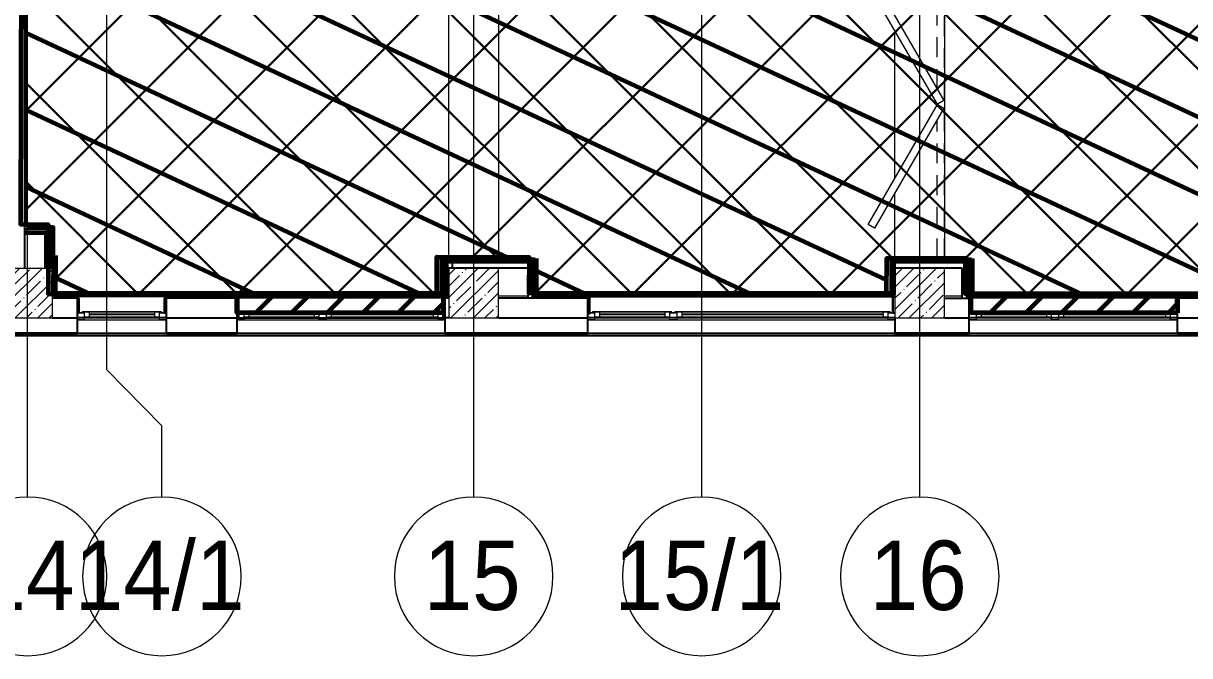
# Model space of a CAD drawing. Header units: millimetres. Extents: x -164500 to 426394, y -51911 to 102118.
# Drawn here: x 47682 to 59447, y -3642 to 2735 of the extents above; entities that cross this region are included whole.
import ezdxf

# ---------------------------------------------------------------- set-up
doc = ezdxf.new("R2010")
doc.units = ezdxf.units.MM
doc.linetypes.add('200_ШТРИХ__ш1_п0_6_', pattern=[320, 200, -120])
for name, color, linetype, lineweight in [('0) шлифовка', 5, 'Continuous', 60), ('1.4) Плинтус ПЛ-4', 6, 'Continuous', 60), ('179 подоконники', 5, 'Continuous', 60), ('5.3) Л-7 Линолеум 4 вып', 230, 'Continuous', 30), ('7.7) Плинтус', 222, 'Continuous', 90), ('A-FLOR', 7, 'Continuous', 9), ('A-GLAZ', 7, 'Continuous', 9), ('A-GLAZ-1', 7, 'Continuous', 5), ('S-COLS-1', 7, 'Continuous', 5), ('Оси', 7, 'Continuous', 9), ('Оси-1', 7, 'Continuous', 20)]:
    doc.layers.add(name, color=color, linetype=linetype, lineweight=lineweight)
doc.layers.add('2) защита вин плитк', color=6, linetype='Continuous')
doc.layers.add('3.2.3) П-9', color=5, linetype='Continuous')
doc.layers.add('A-DOOR-3', color=7, linetype='200_ШТРИХ__ш1_п0_6_', lineweight=5, true_color=0xc0c0c0)
doc.layers.add('A-DOOR-FRAM-1', color=7, linetype='Continuous', lineweight=5, true_color=0xc0c0c0)
doc.styles.add('Arial', font='arial.ttf', dxfattribs={"width": 0.9, "height": 700})

# ---------------------------------------------------------------- blocks, each defined once
blk = doc.blocks.new('BSC_Колонна _Прямоугольная - 500х500-V9-Объем проектирования 1 этажа')
at = {"layer": 'S-COLS-1'}
h = blk.add_hatch(dxfattribs=at)
h.set_pattern_fill('FP_13', color=256, style=0, pattern_type=2)
h.set_pattern_definition([(45, (-47660, -150), (-114.04925, 114.04925), []), (45, (-47545.95, -150), (-114.04925, 114.04925), [201.613, -40.323, 6.706, -33.617])])
h.paths.add_polyline_path([(250, -250), (250, 250), (-250, 250), (-250, -250)])
for p, q in [((250, 250), (-250, 250)), ((-250, 250), (-250, -250)), ((250, -250), (250, 250)), ((-250, -250), (250, -250))]:
    blk.add_line(p, q, dxfattribs=at)
blk = doc.blocks.new('BSC_Колонна _Прямоугольная - 500х500-V10-Объем проектирования 1 этажа')
at = {"layer": 'S-COLS-1'}
h = blk.add_hatch(dxfattribs=at)
h.set_pattern_fill('FP_14', color=256, style=0, pattern_type=2)
h.set_pattern_definition([(45, (-52160, -150), (-114.04925, 114.04925), []), (45, (-52045.95, -150), (-114.04925, 114.04925), [201.613, -40.323, 6.706, -33.617])])
h.paths.add_polyline_path([(-250, -250), (250, -250), (250, 250), (-250, 250), (-250, -245)])
for p, q in [((250, 250), (-250, 250)), ((-250, 250), (-250, -250)), ((250, -250), (250, 250)), ((-250, -250), (250, -250))]:
    blk.add_line(p, q, dxfattribs=at)
blk = doc.blocks.new('120_Окно_СКБ_1Ст - 120_Окно_СКБ_1Ст 900х2500_h_-20664874-Объем проектирования 1 этажа')
at = {"layer": 'A-GLAZ'}
for p, q in [((-450, -127), (-450, -57)), ((-450, -57), (-380, -57)), ((-380, -57), (-380, -127)), ((380, -87), (-380, -87)), ((-380, -87), (-380, -127)), ((-330, -137), (-330, -87)), ((330, -137), (330, -87)), ((380, -127), (380, -57)), ((380, -57), (450, -57)), ((380, -127), (380, -87)), ((450, -57), (450, -127)), ((-380, -127), (-450, -127)), ((-380, -127), (-400, -127)), ((-400, -127), (-400, -137)), ((-400, -137), (400, -137)), ((400, -137), (-400, -137)), ((450, -127), (380, -127)), ((400, -127), (380, -127)), ((400, -137), (400, -127))]:
    blk.add_line(p, q, dxfattribs=at)
at = {"layer": 'A-GLAZ-1'}
for p, q in [((450, -57), (-450, -57)), ((-330, -107), (330, -107)), ((330, -117), (-330, -117)), ((-430, -127), (-400, -127)), ((400, -127), (430, -127))]:
    blk.add_line(p, q, dxfattribs=at)
blk = doc.blocks.new('120_Окно_СКБ_2Ст - 120_Окно_СКБ_2Ст 2100х2500 _мал створка справа_-V25-Объем проектирования 1 этажа')
at = {"layer": 'A-GLAZ'}
for p, q in [((-1050, -127), (-1050, -57)), ((-1050, -57), (-980, -57)), ((-980, -57), (-980, -127)), ((150, -87), (-980, -87)), ((-980, -87), (-980, -127)), ((-930, -137), (-930, -87)), ((100, -137), (100, -87)), ((150, -127), (150, -57)), ((150, -57), (220, -57)), ((150, -127), (150, -87)), ((220, -57), (220, -127)), ((980, -87), (220, -87)), ((220, -87), (220, -127)), ((270, -137), (270, -87)), ((930, -137), (930, -87)), ((980, -127), (980, -57)), ((980, -57), (1050, -57)), ((980, -127), (980, -87)), ((1050, -57), (1050, -127)), ((-980, -127), (-1050, -127)), ((-980, -127), (-1000, -127)), ((-1000, -127), (-1000, -137)), ((-1000, -137), (170, -137)), ((170, -137), (-1000, -137)), ((220, -127), (150, -127)), ((170, -127), (150, -127)), ((170, -137), (170, -127)), ((220, -127), (200, -127)), ((200, -127), (200, -137)), ((200, -137), (1000, -137)), ((1000, -137), (200, -137)), ((1050, -127), (980, -127)), ((1000, -127), (980, -127)), ((1000, -137), (1000, -127))]:
    blk.add_line(p, q, dxfattribs=at)
at = {"layer": 'A-GLAZ-1'}
for p, q in [((1050, -57), (-1050, -57)), ((-930, -107), (100, -107)), ((100, -117), (-930, -117)), ((270, -107), (930, -107)), ((930, -117), (270, -117)), ((-1030, -127), (-1000, -127)), ((170, -127), (200, -127)), ((1000, -127), (1030, -127))]:
    blk.add_line(p, q, dxfattribs=at)
blk = doc.blocks.new('120_Окно_СКБ_2Ст - 120_Окно_СКБ_2Ст 3100х2500 _мал_створка слева_-22446080-Объем проектирования 1 этажа')
at = {"layer": 'A-GLAZ'}
for p, q in [((-1550, -127), (-1550, -57)), ((-1550, -57), (-1480, -57)), ((-1480, -57), (-1480, -127)), ((650, -87), (-1480, -87)), ((-1480, -87), (-1480, -127)), ((-1430, -137), (-1430, -87)), ((600, -137), (600, -87)), ((650, -127), (650, -57)), ((650, -57), (720, -57)), ((650, -127), (650, -87)), ((720, -57), (720, -127)), ((1480, -87), (720, -87)), ((720, -87), (720, -127)), ((770, -137), (770, -87)), ((1430, -137), (1430, -87)), ((1480, -127), (1480, -57)), ((1480, -57), (1550, -57)), ((1480, -127), (1480, -87)), ((1550, -57), (1550, -127)), ((-1480, -127), (-1550, -127)), ((-1480, -127), (-1500, -127)), ((-1500, -127), (-1500, -137)), ((-1500, -137), (670, -137)), ((670, -137), (-1500, -137)), ((720, -127), (650, -127)), ((670, -127), (650, -127)), ((670, -137), (670, -127)), ((720, -127), (700, -127)), ((700, -127), (700, -137)), ((700, -137), (1500, -137)), ((1500, -137), (700, -137)), ((1550, -127), (1480, -127)), ((1500, -127), (1480, -127)), ((1500, -137), (1500, -127))]:
    blk.add_line(p, q, dxfattribs=at)
at = {"layer": 'A-GLAZ-1'}
for p, q in [((1550, -57), (-1550, -57)), ((-1430, -107), (600, -107)), ((600, -117), (-1430, -117)), ((770, -107), (1430, -107)), ((1430, -117), (770, -117)), ((-1530, -127), (-1500, -127)), ((670, -127), (700, -127)), ((1500, -127), (1530, -127))]:
    blk.add_line(p, q, dxfattribs=at)
blk = doc.blocks.new('120_Окно_СКБ_2Ст - 120_Окно_СКБ_2Ст 2100х2500 _мал створка справа_-V26-Объем проектирования 1 этажа')
at = {"layer": 'A-GLAZ'}
for p, q in [((-1050, -127), (-1050, -57)), ((-1050, -57), (-980, -57)), ((-980, -57), (-980, -127)), ((150, -87), (-980, -87)), ((-980, -87), (-980, -127)), ((-930, -137), (-930, -87)), ((100, -137), (100, -87)), ((150, -127), (150, -57)), ((150, -57), (220, -57)), ((150, -127), (150, -87)), ((220, -57), (220, -127)), ((980, -87), (220, -87)), ((220, -87), (220, -127)), ((270, -137), (270, -87)), ((930, -137), (930, -87)), ((980, -127), (980, -57)), ((980, -57), (1050, -57)), ((980, -127), (980, -87)), ((1050, -57), (1050, -127)), ((-980, -127), (-1050, -127)), ((-980, -127), (-1000, -127)), ((-1000, -127), (-1000, -137)), ((-1000, -137), (170, -137)), ((170, -137), (-1000, -137)), ((220, -127), (150, -127)), ((170, -127), (150, -127)), ((170, -137), (170, -127)), ((220, -127), (200, -127)), ((200, -127), (200, -137)), ((200, -137), (1000, -137)), ((1000, -137), (200, -137)), ((1050, -127), (980, -127)), ((1000, -127), (980, -127)), ((1000, -137), (1000, -127))]:
    blk.add_line(p, q, dxfattribs=at)
at = {"layer": 'A-GLAZ-1'}
for p, q in [((1050, -57), (-1050, -57)), ((-930, -107), (100, -107)), ((100, -117), (-930, -117)), ((270, -107), (930, -107)), ((930, -117), (270, -117)), ((-1050, -127), (-1000, -127)), ((170, -127), (200, -127)), ((1000, -127), (1030, -127))]:
    blk.add_line(p, q, dxfattribs=at)
blk = doc.blocks.new('DOR__перегородка__Прямоугольная - ТП-3_ Вн_ДПГ_6820х3300h-19315679-Объем проектирования 1 этажа')
at = {"layer": 'A-DOOR-3'}
for p, q in [((6445, 1474), (6816, 1474)), ((6445, 1474), (6445, 288)), ((6520, 1474), (6520, 244)), ((6595, 1474), (6595, 201)), ((6670, 1474), (6670, 158)), ((6745, 1474), (6745, 114)), ((6445, 201), (6445, 75)), ((6520, 158), (6520, 75)), ((166, 75), (171, 75)), ((166, 0), (171, 0)), ((266, 75), (1664, 75)), ((266, 0), (6816, 0)), ((1814, 75), (1827, 75)), ((1977, 75), (4164, 75)), ((4314, 75), (4325, 75)), ((4475, 75), (6663, 75)), ((6595, 114), (6595, 75)), ((6813, 75), (6816, 75))]:
    blk.add_line(p, q, dxfattribs=at)
at = {"layer": 'A-DOOR-FRAM-1'}
for p, q in [((570, 707), (608, 772)), ((1783, 7), (570, 707)), ((608, 772), (1820, 72)), ((1821, 72), (3033, 772)), ((3071, 707), (1858, 7)), ((3033, 772), (3071, 707)), ((3070, 707), (3107, 772)), ((4282, 7), (3070, 707)), ((3107, 772), (4320, 72)), ((4319, 72), (5532, 772)), ((5569, 707), (4357, 7)), ((5532, 772), (5569, 707)), ((5569, 707), (5607, 772)), ((6781, 7), (5569, 707)), ((5607, 772), (6819, 72)), ((1820, 72), (1783, 7)), ((1858, 7), (1821, 72)), ((4320, 72), (4282, 7)), ((4357, 7), (4319, 72)), ((6819, 72), (6781, 7))]:
    blk.add_line(p, q, dxfattribs=at)
blk = doc.blocks.new('BSC_Колонна _Прямоугольная - 500х500-V37-Объем проектирования 1 этажа')
at = {"layer": 'S-COLS-1'}
h = blk.add_hatch(dxfattribs=at)
h.set_pattern_fill('FP_63', color=256, style=0, pattern_type=2)
h.set_pattern_definition([(45, (-56660, -150), (-114.04925, 114.04925), []), (45, (-56545.95, -150), (-114.04925, 114.04925), [201.613, -40.323, 6.706, -33.617])])
h.paths.add_polyline_path([(250, -250), (250, 250), (-250, 250), (-250, -250)])
for p, q in [((250, 250), (-250, 250)), ((-250, 250), (-250, -250)), ((250, -250), (250, 250)), ((-250, -250), (250, -250))]:
    blk.add_line(p, q, dxfattribs=at)
blk = doc.blocks.new('Ось сетки - D8-29747960-Объем проектирования 1 этажа')
at = {"layer": 'Оси-1'}
for start, end in [(360, 180), (180, 360)]:
    blk.add_arc((0, 0), 4, start, end, dxfattribs=at)

msp = doc.modelspace()

# ---------------------------------------------------------------- hatches: boundary and pattern name
at = {"layer": '0) шлифовка', "true_color": 0x2776bb}
h = msp.add_hatch(dxfattribs=at)
h.set_pattern_fill('ANSI31', color=152, scale=222, angle=110)
h.paths.add_polyline_path([(51907.859, 7556.644), (50728.862, 7559.412), (50728.911, 7580.412), (48228.918, 7586.28), (48228.869, 7565.28), (47949.87, 7565.935), (47949.166, 7265.936), (47694.702, 7266.533), (47694.702, 708.515), (47714.702, 708.468), (47714.702, 7242.938), (47715.702, 7242.938), (47715.702, 708.466), (47933.771, 707.954), (47933.727, 688.938), (47974.702, 688.938), (47995.702, 684.938), (47995.702, 6.807), (51851.656, -2.245), (51852.55, 378.754), (52783.007, 376.57), (52782.979, 364.938), (52845.702, 364.938), (52845.702, 16.422), (56390.152, 8.102), (56390.997, 368.101), (57182.995, 366.241), (57182.991, 364.938), (57245.702, 364.938), (57245.702, 6.093), (57737.925, 4.938), (59324.702, 4.938), (60074.702, 4.938), (60890.157, 4.938), (60890.984, 357.537), (60953.702, 357.39), (60953.702, 364.938), (61695.702, 364.938), (61695.702, 4.938), (63774.702, 4.938), (64324.702, 4.938), (65224.702, 4.938), (65390.169, 4.938), (65407.775, 7504.954), (63429.78, 7509.597), (63429.764, 7502.597), (62282.702, 7505.29), (62282.702, 6913.938), (62282.702, 6912.938), (62235.376, 6912.938), (62235.351, 6902.4), (60906.355, 6905.519), (60907.834, 7535.518), (60628.835, 7536.172), (60628.884, 7557.172), (58128.891, 7563.041), (58128.842, 7542.041), (57746.772, 7542.938), (56995.702, 7542.938), (56995.702, 6912.938), (55366.702, 6912.938), (55366.702, 6918.523), (55319.371, 6918.634), (55320.773, 7515.938), (53782.702, 7515.938), (53782.702, 6913.938), (53782.702, 6912.938), (51953.702, 6912.938), (51953.702, 6926.535), (51906.38, 6926.646)])
h.paths.add_polyline_path([(56903.046, 1918.049), (56903.636, 1917.708), (56903.243, 1918.389)], flags=16)
h.paths.add_polyline_path([(56267.846, 5666.879), (56967.993, 4454.529), (56903.368, 4417.207), (56967.993, 4379.885), (56268.15, 3168.062), (56268.759, 3167.008), (56202.898, 3205.043), (56902.939, 4417.207), (56202.898, 5629.372)], flags=16)
at = {"layer": '179 подоконники'}
h = msp.add_hatch(dxfattribs=at)
h.set_pattern_fill('ANSI31', color=256, scale=80)
h.set_pattern_definition([(45, (198144.66, 26879), (-179.60512, 179.60512), [])])
h.paths.add_polyline_path([(51916.243, -184.062), (49836.243, -184.062), (49836.243, -16.062), (51916.243, -16.062)])
h = msp.add_hatch(dxfattribs=at)
h.set_pattern_fill('ANSI31', color=256, scale=80)
h.set_pattern_definition([(45, (205553.12, 26879), (-179.60512, 179.60512), [])])
h.paths.add_polyline_path([(59324.702, -184.062), (57244.702, -184.062), (57244.702, -16.062), (59324.702, -16.062)])
at = {"layer": '2) защита вин плитк'}
h = msp.add_hatch(dxfattribs=at)
h.set_pattern_fill('ANSI31', color=256, scale=222)
h.paths.add_polyline_path([(51907.859, 7556.644), (50728.862, 7559.412), (50728.911, 7580.412), (48228.918, 7586.28), (48228.869, 7565.28), (47949.87, 7565.935), (47949.166, 7265.936), (47694.702, 7266.533), (47694.702, 708.515), (47714.702, 708.468), (47714.702, 7242.938), (47715.702, 7242.938), (47715.702, 708.466), (47933.771, 707.954), (47933.727, 688.938), (47974.702, 688.938), (47995.702, 684.938), (47995.702, 6.807), (51851.656, -2.245), (51852.55, 378.754), (52783.007, 376.57), (52782.979, 364.938), (52845.702, 364.938), (52845.702, 16.422), (56390.152, 8.102), (56390.997, 368.101), (57182.995, 366.241), (57182.991, 364.938), (57245.702, 364.938), (57245.702, 6.093), (57737.925, 4.938), (59324.702, 4.938), (60074.702, 4.938), (60890.157, 4.938), (60890.984, 357.537), (60953.702, 357.39), (60953.702, 364.938), (61695.702, 364.938), (61695.702, 4.938), (63774.702, 4.938), (64324.702, 4.938), (65224.702, 4.938), (65390.169, 4.938), (65407.775, 7504.954), (63429.78, 7509.597), (63429.764, 7502.597), (62282.702, 7505.29), (62282.702, 6913.938), (62282.702, 6912.938), (62235.376, 6912.938), (62235.351, 6902.4), (60906.355, 6905.519), (60907.834, 7535.518), (60628.835, 7536.172), (60628.884, 7557.172), (58128.891, 7563.041), (58128.842, 7542.041), (57746.772, 7542.938), (56995.702, 7542.938), (56995.702, 6912.938), (55366.702, 6912.938), (55366.702, 6918.523), (55319.371, 6918.634), (55320.773, 7515.938), (53782.702, 7515.938), (53782.702, 6913.938), (53782.702, 6912.938), (51953.702, 6912.938), (51953.702, 6926.535), (51906.38, 6926.646)])
h.paths.add_polyline_path([(56903.046, 1918.049), (56903.636, 1917.708), (56903.243, 1918.389)], flags=16)
h.paths.add_polyline_path([(56267.846, 5666.879), (56967.993, 4454.529), (56903.368, 4417.207), (56967.993, 4379.885), (56268.15, 3168.062), (56268.759, 3167.008), (56202.898, 3205.043), (56902.939, 4417.207), (56202.898, 5629.372)], flags=16)
at = {"layer": '3.2.3) П-9'}
h = msp.add_hatch(dxfattribs=at)
h.set_pattern_fill('ANSI31', color=256, scale=222)
h.paths.add_polyline_path([(51907.859, 7556.644), (50728.862, 7559.412), (50728.911, 7580.412), (48228.918, 7586.28), (48228.869, 7565.28), (47949.87, 7565.935), (47949.166, 7265.936), (47694.702, 7266.533), (47694.702, 708.515), (47714.702, 708.468), (47714.702, 7242.938), (47715.702, 7242.938), (47715.702, 708.466), (47933.771, 707.954), (47933.727, 688.938), (47974.702, 688.938), (47995.702, 684.938), (47995.702, 6.807), (51851.656, -2.245), (51852.55, 378.754), (52783.007, 376.57), (52782.979, 364.938), (52845.702, 364.938), (52845.702, 16.422), (56390.152, 8.102), (56390.997, 368.101), (57182.995, 366.241), (57182.991, 364.938), (57245.702, 364.938), (57245.702, 6.093), (57737.925, 4.938), (59324.702, 4.938), (60074.702, 4.938), (60890.157, 4.938), (60890.984, 357.537), (60953.702, 357.39), (60953.702, 364.938), (61695.702, 364.938), (61695.702, 4.938), (63774.702, 4.938), (64324.702, 4.938), (65224.702, 4.938), (65390.169, 4.938), (65407.775, 7504.954), (63429.78, 7509.597), (63429.764, 7502.597), (62282.702, 7505.29), (62282.702, 6913.938), (62282.702, 6912.938), (62235.376, 6912.938), (62235.351, 6902.4), (60906.355, 6905.519), (60907.834, 7535.518), (60628.835, 7536.172), (60628.884, 7557.172), (58128.891, 7563.041), (58128.842, 7542.041), (57746.772, 7542.938), (56995.702, 7542.938), (56995.702, 6912.938), (55366.702, 6912.938), (55366.702, 6918.523), (55319.371, 6918.634), (55320.773, 7515.938), (53782.702, 7515.938), (53782.702, 6913.938), (53782.702, 6912.938), (51953.702, 6912.938), (51953.702, 6926.535), (51906.38, 6926.646)])
h.paths.add_polyline_path([(56903.046, 1918.049), (56903.636, 1917.708), (56903.243, 1918.389)], flags=16)
h.paths.add_polyline_path([(56267.846, 5666.879), (56967.993, 4454.529), (56903.368, 4417.207), (56967.993, 4379.885), (56268.15, 3168.062), (56268.759, 3167.008), (56202.898, 3205.043), (56902.939, 4417.207), (56202.898, 5629.372)], flags=16)
at = {"layer": '5.3) Л-7 Линолеум 4 вып'}
h = msp.add_hatch(dxfattribs=at)
h.set_pattern_fill('ANSI37', color=256, scale=222)
h.paths.add_polyline_path([(51907.859, 7556.644), (50728.862, 7559.412), (50728.911, 7580.412), (48228.918, 7586.28), (48228.869, 7565.28), (47949.87, 7565.935), (47949.166, 7265.936), (47694.702, 7266.533), (47694.702, 708.515), (47714.702, 708.468), (47714.702, 7242.938), (47715.702, 7242.938), (47715.702, 708.466), (47933.771, 707.954), (47933.727, 688.938), (47974.702, 688.938), (47995.702, 684.938), (47995.702, 6.807), (51851.656, -2.245), (51852.55, 378.754), (52783.007, 376.57), (52782.979, 364.938), (52845.702, 364.938), (52845.702, 16.422), (56390.152, 8.102), (56390.997, 368.101), (57182.995, 366.241), (57182.991, 364.938), (57245.702, 364.938), (57245.702, 6.093), (57737.925, 4.938), (59324.702, 4.938), (60074.702, 4.938), (60890.157, 4.938), (60890.984, 357.537), (60953.702, 357.39), (60953.702, 364.938), (61695.702, 364.938), (61695.702, 4.938), (63774.702, 4.938), (64324.702, 4.938), (65224.702, 4.938), (65390.169, 4.938), (65407.775, 7504.954), (63429.78, 7509.597), (63429.764, 7502.597), (62282.702, 7505.29), (62282.702, 6913.938), (62282.702, 6912.938), (62235.376, 6912.938), (62235.351, 6902.4), (60906.355, 6905.519), (60907.834, 7535.518), (60628.835, 7536.172), (60628.884, 7557.172), (58128.891, 7563.041), (58128.842, 7542.041), (57746.772, 7542.938), (56995.702, 7542.938), (56995.702, 6912.938), (55366.702, 6912.938), (55366.702, 6918.523), (55319.371, 6918.634), (55320.773, 7515.938), (53782.702, 7515.938), (53782.702, 6913.938), (53782.702, 6912.938), (51953.702, 6912.938), (51953.702, 6926.535), (51906.38, 6926.646)])
h.paths.add_polyline_path([(56903.046, 1918.049), (56903.636, 1917.708), (56903.243, 1918.389)], flags=16)
h.paths.add_polyline_path([(56267.846, 5666.879), (56967.993, 4454.529), (56903.368, 4417.207), (56967.993, 4379.885), (56268.15, 3168.062), (56268.759, 3167.008), (56202.898, 3205.043), (56902.939, 4417.207), (56202.898, 5629.372)], flags=16)

# ---------------------------------------------------------------- linework, layer by layer
for p, q in [((47694.702, 7263.938), (47694.702, 263.938)), ((47714.702, 683.938), (47714.702, 7243.938)), ((47715.702, 684.938), (47715.702, 7242.938)), ((47974.702, 688.938), (47694.702, 688.938)), ((47694.702, 663.938), (47974.702, 663.938)), ((47694.702, 638.938), (47974.702, 638.938)), ((47694.702, 626.438), (47962.202, 626.438)), ((47694.702, 613.938), (47949.702, 613.938)), ((47714.702, 683.938), (47974.702, 683.938)), ((47995.702, 684.938), (47715.702, 684.938)), ((47899.702, 613.938), (47899.702, 263.938)), ((47949.702, 263.938), (47949.702, 613.938)), ((47962.202, 263.938), (47962.202, 626.438)), ((47974.702, 263.938), (47974.702, 688.938)), ((47995.702, -6.062), (47995.702, 684.938)), ((51915.243, 364.938), (51915.243, 4.438)), ((52845.702, 364.938), (51915.243, 364.938)), ((51936.243, 363.938), (51936.243, -16.062)), ((51948.743, 363.938), (51948.743, -16.062)), ((51961.243, 363.938), (51961.243, -16.062)), ((52845.702, 4.938), (52845.702, 364.938)), ((56453.702, 364.938), (56453.702, 4.938)), ((57245.702, 364.938), (56453.702, 364.938)), ((56454.702, 343.938), (56454.702, 363.938)), ((56476.139, 363.938), (56474.702, 363.938)), ((57245.702, 4.938), (57245.702, 364.938)), ((52844.702, 343.938), (51916.243, 343.938)), ((52832.202, 331.438), (51916.243, 331.438)), ((52819.702, 318.938), (51916.243, 318.938)), ((51936.243, 268.938), (52769.702, 268.938)), ((52011.243, 263.938), (52011.243, 343.938)), ((52769.702, 268.938), (52769.702, -36.062)), ((52819.702, -36.062), (52819.702, 318.938)), ((52824.702, 343.938), (52824.702, -16.062)), ((52832.202, -36.062), (52832.202, 331.438)), ((57224.702, 343.938), (56454.702, 343.938)), ((56454.702, 343.938), (56454.702, -16.062)), ((57212.202, 331.438), (56454.702, 331.438)), ((57199.702, 318.938), (56454.702, 318.938)), ((56474.702, 318.938), (56474.702, 263.938)), ((56474.702, 268.938), (57149.702, 268.938)), ((57149.702, 268.938), (57149.702, -36.062)), ((57199.702, 318.938), (57199.702, -36.062)), ((57212.202, 331.438), (57212.202, -36.062)), ((57224.702, -386.062), (57224.702, 343.938)), ((47994.702, -6.062), (47994.702, 3.938)), ((51915.243, 4.438), (51916.243, 4.438)), ((51916.243, 3.938), (51916.243, -6.062)), ((52845.702, 3.938), (52844.702, 3.938)), ((52844.702, -36.062), (52844.702, 3.938)), ((53374.702, 4.938), (52845.702, 4.938)), ((53374.702, 3.938), (53374.702, 4.938)), ((53374.702, 4.938), (56453.702, 4.938)), ((53394.702, 3.938), (53374.702, 3.938)), ((53394.702, -196.062), (53394.702, 3.938)), ((53394.702, 3.938), (53394.702, -184.062)), ((53395.702, 3.938), (53394.702, 3.938)), ((53395.702, -184.062), (53395.702, 3.938)), ((56453.702, 4.938), (56454.702, 4.938)), ((56474.702, 3.938), (56453.702, 3.938)), ((56453.702, 3.938), (56453.702, -16.062)), ((57244.702, 4.938), (57245.702, 4.938)), ((57244.702, -184.062), (57244.702, 3.938)), ((57245.702, 4.938), (57245.702, 3.938)), ((57245.702, 4.938), (59324.702, 4.938)), ((60074.702, 4.938), (59324.702, 4.938)), ((59324.702, 4.938), (59324.702, 3.938)), ((47974.702, -6.062), (47994.702, -6.062)), ((48224.702, -36.062), (47974.702, -36.062)), ((47994.702, -6.062), (47995.702, -6.062)), ((48224.702, -36.062), (48224.702, -386.062)), ((48244.702, -36.062), (48224.702, -36.062)), ((48244.702, -184.062), (48244.702, -36.062)), ((48245.702, -36.062), (48244.702, -36.062)), ((48245.702, -184.062), (48245.702, -36.062)), ((49103.702, -36.062), (49103.702, -184.062)), ((49104.702, -36.062), (49103.702, -36.062)), ((49104.702, -36.062), (49104.702, -184.062)), ((49124.702, -36.062), (49104.702, -36.062)), ((49836.243, -36.062), (49124.702, -36.062)), ((49124.702, -386.062), (49124.702, -36.062)), ((49836.243, -36.062), (49836.243, -386.062)), ((49856.243, -36.062), (49836.243, -36.062)), ((49856.243, -236.062), (49856.243, -36.062)), ((49857.243, -36.062), (49856.243, -36.062)), ((49857.243, -236.062), (49857.243, -36.062)), ((51915.243, -36.062), (51915.243, -236.062)), ((51916.243, -36.062), (51915.243, -36.062)), ((51916.243, -6.062), (51936.243, -6.062)), ((51916.243, -36.062), (51916.243, -236.062)), ((51936.243, -36.062), (51916.243, -36.062)), ((51936.243, -16.062), (51974.702, -16.062)), ((51974.702, -36.062), (51936.243, -36.062)), ((51936.243, -386.062), (51936.243, -36.062)), ((53374.702, -36.062), (52474.702, -36.062)), ((52824.702, -16.062), (53374.702, -16.062)), ((53374.702, -16.062), (53374.702, -196.062)), ((53374.702, -386.062), (53374.702, -36.062)), ((53394.702, -16.062), (56453.702, -16.062)), ((56453.702, -16.062), (56474.702, -16.062)), ((56453.702, -16.062), (56453.702, -184.062)), ((56454.702, -184.062), (56454.702, -16.062)), ((56974.702, -36.062), (57224.702, -36.062)), ((59304.702, -16.062), (59304.702, -136.062)), ((60074.702, -36.062), (59324.702, -36.062)), ((59324.702, -386.062), (59324.702, -36.062)), ((48224.702, -184.062), (48244.702, -184.062)), ((48244.702, -184.062), (48245.702, -184.062)), ((49103.702, -184.062), (49104.702, -184.062)), ((49104.702, -184.062), (49124.702, -184.062)), ((53374.702, -196.062), (53394.702, -196.062)), ((53394.702, -184.062), (53395.702, -184.062)), ((56453.702, -184.062), (56454.702, -184.062)), ((56454.702, -184.062), (56474.702, -184.062)), ((57224.702, -184.062), (57244.702, -184.062)), ((59304.702, -136.062), (59324.702, -136.062)), ((47974.702, -236.062), (48224.702, -236.062)), ((49124.702, -236.062), (48224.702, -236.062)), ((49124.702, -236.062), (49836.243, -236.062)), ((49836.243, -236.062), (49856.243, -236.062)), ((49856.243, -236.062), (51916.243, -236.062)), ((49856.243, -236.062), (49857.243, -236.062)), ((51915.243, -236.062), (51916.243, -236.062)), ((51916.243, -236.062), (51936.243, -236.062)), ((51974.702, -236.062), (51936.243, -236.062)), ((52474.702, -236.062), (53374.702, -236.062)), ((56474.702, -236.062), (53374.702, -236.062)), ((56474.702, -236.062), (56474.702, -386.062)), ((56974.702, -236.062), (57224.702, -236.062)), ((59324.702, -236.062), (57224.702, -236.062)), ((59324.702, -236.062), (60074.702, -236.062)), ((72344.702, -416.062), (-225.298, -416.062)), ((47474.702, -386.062), (48224.702, -386.062)), ((47474.702, -389.062), (48224.702, -389.062)), ((47474.702, -394.062), (48224.702, -394.062)), ((48224.702, -394.062), (48224.702, -386.062)), ((49124.702, -394.062), (48224.702, -394.062)), ((49124.702, -386.062), (49124.702, -394.062)), ((49124.702, -386.062), (49836.243, -386.062)), ((49124.702, -389.062), (49836.243, -389.062)), ((49124.702, -394.062), (49836.243, -394.062)), ((49836.243, -394.062), (49836.243, -386.062)), ((51936.243, -394.062), (49836.243, -394.062)), ((51936.243, -386.062), (51936.243, -394.062)), ((51936.243, -386.062), (53374.702, -386.062)), ((51936.243, -389.062), (53374.702, -389.062)), ((51936.243, -394.062), (53374.702, -394.062)), ((53374.702, -394.062), (53374.702, -386.062)), ((56474.702, -394.062), (53374.702, -394.062)), ((56474.702, -386.062), (56474.702, -394.062)), ((56474.702, -386.062), (57224.702, -386.062)), ((56474.702, -389.062), (57224.702, -389.062)), ((56474.702, -394.062), (57224.702, -394.062)), ((57224.702, -394.062), (57224.702, -386.062)), ((59324.702, -394.062), (57224.702, -394.062)), ((59324.702, -386.062), (59324.702, -394.062)), ((59324.702, -386.062), (60074.702, -386.062)), ((59324.702, -389.062), (60074.702, -389.062)), ((59324.702, -394.062), (60074.702, -394.062))]:
    msp.add_line(p, q)
at = {"flags": 128}
msp.add_lwpolyline([(47653.772, 708.611), (47933.771, 707.954), (47932.126, 6.956), (51851.656, -2.245), (51852.55, 378.754), (52783.007, 376.57), (52782.162, 16.571), (56390.152, 8.102), (56390.997, 368.101), (57182.995, 366.241), (57182.149, 6.242), (60524.702, -1.604)], dxfattribs=at)
at = {"layer": '1.4) Плинтус ПЛ-4', "flags": 128}
for points in [[(48524.702, 7585.586), (48228.918, 7586.28), (48228.869, 7565.28), (47949.87, 7565.935), (47949.166, 7265.936), (47669.166, 7266.593), (47653.772, 708.611), (47933.771, 707.954), (47932.126, 6.956), (48524.702, 5.565)], [(51851.656, -2.245), (51852.55, 378.754), (52783.007, 376.57), (52782.162, 16.571), (52845.702, 16.422)], [(56390.152, 8.102), (56390.997, 368.101), (57182.995, 366.241), (57182.149, 6.242), (57245.702, 6.093)]]:
    msp.add_lwpolyline(points, dxfattribs=at)
at = {"layer": '179 подоконники'}
for points in [[(51916.243, -184.062), (49836.243, -184.062), (49836.243, -16.062), (51916.243, -16.062)], [(59324.702, -184.062), (57244.702, -184.062), (57244.702, -16.062), (59324.702, -16.062)]]:
    msp.add_lwpolyline(points, close=True, dxfattribs=at)
at = {"layer": '7.7) Плинтус'}
for points in [[(47994.702, 393.947), (47993.793, 6.811), (51915.243, 4.438), (51915.243, 364.938)], [(52845.702, 364.938), (52845.702, 3.938), (56453.702, 4.938), (56454.702, 363.938)], [(57244.702, 363.938), (57244.702, 3.938), (60954.702, -1.062), (60954.702, 363.938)]]:
    msp.add_lwpolyline(points, dxfattribs=at)
at = {"layer": 'A-FLOR'}
for p, q in [((47714.702, 688.938), (47714.702, 7242.938)), ((51974.702, 363.938), (51974.702, 6913.938)), ((52474.702, 6913.938), (52474.702, 363.938)), ((56974.702, 6913.938), (56974.702, 363.938)), ((56474.702, 1176.343), (56474.702, 2660.436)), ((56474.702, 363.938), (56474.702, 1026.375)), ((47994.702, 683.938), (47974.702, 683.938)), ((47994.702, 3.938), (47994.702, 683.938)), ((52844.702, 363.938), (51916.243, 363.938)), ((51916.243, 363.938), (51916.243, 3.938)), ((52844.702, 3.938), (52844.702, 363.938)), ((56474.702, 363.938), (56454.702, 363.938)), ((57244.702, 363.938), (56476.139, 363.938)), ((57244.702, 3.938), (57244.702, 363.938)), ((52474.702, 263.938), (52011.243, 263.938)), ((52474.702, 268.938), (52474.702, 263.938)), ((56974.702, 263.938), (56476.139, 263.938)), ((56974.702, 268.938), (56974.702, 263.938)), ((51916.243, 3.938), (47994.702, 3.938)), ((56454.702, 3.938), (52845.702, 3.938)), ((60074.702, 3.938), (57244.702, 3.938)), ((51936.243, -16.062), (47974.702, -16.062)), ((52769.702, -16.062), (52474.702, -16.062)), ((57149.702, -16.062), (56974.702, -16.062)), ((60974.702, -16.062), (57244.702, -16.062))]:
    msp.add_line(p, q, dxfattribs=at)
at = {"layer": 'Оси'}
for points in [[(47724.702, -2042.321), (47724.702, 2957.679), (47724.702, 22262.009), (47724.702, 27262.009)], [(49080.021, -2042.321), (49080.021, -1322.84), (48524.702, -759.518), (48524.702, 4240.482), (48524.702, 22262.009), (48524.702, 27262.009)], [(52224.702, -2042.321), (52224.702, 2957.679), (52224.702, 22262.009), (52224.702, 27262.009)], [(54524.702, -2042.321), (54524.702, 2957.679), (54524.702, 22262.009), (54524.702, 27262.009)], [(56724.702, -2042.321), (56724.702, 2957.679), (56724.702, 22262.009), (56724.702, 27262.009)]]:
    msp.add_lwpolyline(points, dxfattribs=at)

# ---------------------------------------------------------------- block references
at = {"rotation": 89.99999999999955}
msp.add_blockref('DOR__перегородка__Прямоугольная - ТП-3_ Вн_ДПГ_6820х3300h-19315679-Объем проектирования 1 этажа', (56974.702, 97.791), dxfattribs=at)
for name, p in [('BSC_Колонна _Прямоугольная - 500х500-V9-Объем проектирования 1 этажа', (47724.702, 13.938)), ('BSC_Колонна _Прямоугольная - 500х500-V10-Объем проектирования 1 этажа', (52224.702, 13.938)), ('BSC_Колонна _Прямоугольная - 500х500-V37-Объем проектирования 1 этажа', (56724.702, 13.938))]:
    msp.add_blockref(name, p)
at = {"color": 3, "rotation": 180}
for name, p in [('120_Окно_СКБ_1Ст - 120_Окно_СКБ_1Ст 900х2500_h_-20664874-Объем проектирования 1 этажа', (48674.702, -311.062)), ('120_Окно_СКБ_2Ст - 120_Окно_СКБ_2Ст 2100х2500 _мал створка справа_-V25-Объем проектирования 1 этажа', (50886.243, -311.062)), ('120_Окно_СКБ_2Ст - 120_Окно_СКБ_2Ст 3100х2500 _мал_створка слева_-22446080-Объем проектирования 1 этажа', (54924.702, -311.062)), ('120_Окно_СКБ_2Ст - 120_Окно_СКБ_2Ст 2100х2500 _мал створка справа_-V26-Объем проектирования 1 этажа', (58274.702, -311.062))]:
    msp.add_blockref(name, p, dxfattribs=at)
at = {"layer": 'Оси-1', "xscale": 199.9999999999999, "yscale": 199.9999999999999, "zscale": 199.9999999999999}
for p in [(47724.702, -2842.321), (49080.021, -2842.321), (52224.702, -2842.321), (54524.702, -2842.321), (56724.702, -2842.321)]:
    msp.add_blockref('Ось сетки - D8-29747960-Объем проектирования 1 этажа', p, dxfattribs=at)

# ---------------------------------------------------------------- texts
at = {"layer": 'Оси', "char_height": 700, "attachment_point": 1, "style": 'Arial'}
for s, insert, width in [('14/1', (48199.489, -2481.028), 2121.26512), ('15/1', (53644.17, -2481.028), 2121.26512), ('16', (56219.47, -2481.028), 1212.1515), ('14', (47219.47, -2481.028), 1212.1515), ('15', (51719.47, -2481.028), 1212.1515)]:
    msp.add_mtext(s, dxfattribs=dict(at, insert=insert, width=width))

doc.saveas('drawing.dxf')
